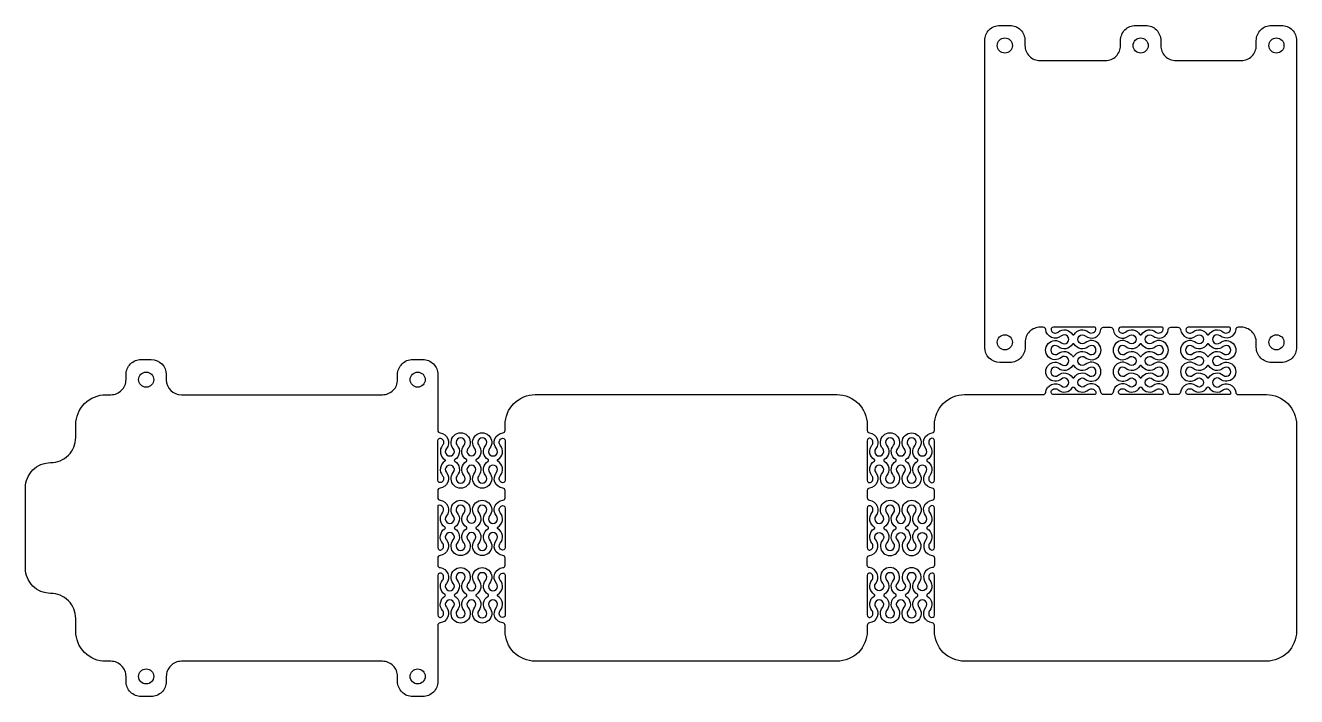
# Model space of a CAD drawing. Header units: millimetres. Extents: x -50 to 76, y 22 to 89.
import ezdxf

# ---------------------------------------------------------------- set-up
doc = ezdxf.new("R2010")
doc.units = ezdxf.units.MM
doc.layers.add('New-Outline', color=50, linetype='Continuous')

msp = doc.modelspace()

# ---------------------------------------------------------------- linework, layer by layer
at = {"layer": 'New-Outline'}
for points in [[(36.7, 47.03, 2.144507), (37.39, 47.03, -2.144507), (38.84, 47.03, 2.144507), (39.53, 47.03, -0.603153), (40.17, 48.59, 0.385796), (40.39, 48.84), (40.39, 49.39, -0.414217), (43.39, 52.39), (51.2, 52.39, 0.384386), (51.45, 52.62, -0.60148), (53.01, 53.25, 2.144507), (53.01, 53.94, -2.144507), (53.01, 55.39, 2.144507), (53.01, 56.08, -2.144507), (53.01, 57.54, 2.144507), (53.01, 58.23, -0.603153), (51.45, 58.86, 0.385796), (51.2, 59.09), (50.9, 59.09, 0.414214), (49.4, 57.59), (49.4, 57.09, -0.414215), (47.9, 55.59), (46.89, 55.59, -0.414212), (45.39, 57.09), (45.39, 87.59, -0.414214), (46.89, 89.09), (47.89, 89.09, -0.414214), (49.39, 87.59), (49.39, 87.09, 0.414214), (50.89, 85.59), (57.39, 85.59, 0.414214), (58.89, 87.09), (58.89, 87.59, -0.414214), (60.39, 89.09), (61.39, 89.09, -0.414214), (62.89, 87.59), (62.89, 87.09, 0.414214), (64.39, 85.59), (70.89, 85.59, 0.414214), (72.39, 87.09), (72.39, 87.59, -0.414214), (73.89, 89.09), (74.89, 89.09, -0.414214), (76.39, 87.59), (76.39, 57.09, -0.414214), (74.89, 55.59), (73.89, 55.59, -0.414214), (72.39, 57.09), (72.39, 57.59, 0.414214), (70.89, 59.09), (70.59, 59.09, 0.385796), (70.34, 58.86, -0.603153), (68.79, 58.23, 2.144507), (68.79, 57.54, -2.144507), (68.79, 56.08, 2.144507), (68.79, 55.39, -2.144507), (68.79, 53.94, 2.144507), (68.79, 53.25, -0.60148), (70.34, 52.62, 0.384386), (70.59, 52.39), (73.39, 52.39, -0.414214), (76.39, 49.39), (76.39, 28.89, -0.414214), (73.39, 25.89), (54.3, 25.89), (43.39, 25.89, -0.414214), (40.39, 28.89), (40.39, 29.45, 0.3858), (40.17, 29.7, -0.603158), (39.53, 31.25, 2.144507), (38.84, 31.25, -2.144507), (37.39, 31.25, 2.144507), (36.7, 31.25, -2.144507), (35.24, 31.25, 2.144507), (34.55, 31.25, -0.601475), (33.92, 29.7, 0.384382), (33.7, 29.45), (33.7, 28.89, -0.414214), (30.7, 25.89), (23.51, 25.89), (4.43, 25.89), (0.7, 25.89, -0.41422), (-2.3, 28.89), (-2.3, 29.45, 0.385796), (-2.53, 29.7, -0.603153), (-3.16, 31.25, 2.144507), (-3.85, 31.25, -2.144507), (-5.31, 31.25, 2.144507), (-5.99, 31.25, -2.144507), (-7.45, 31.25, 2.144507), (-8.14, 31.25, -0.601449), (-8.77, 29.7, 0.38436), (-8.99, 29.45), (-8.99, 23.88, -0.414214), (-10.49, 22.38), (-11.49, 22.38, -0.414214), (-12.99, 23.88), (-12.99, 24.38, 0.414214), (-14.49, 25.88), (-34.49, 25.88, 0.414214), (-35.99, 24.38), (-35.99, 23.88, -0.414214), (-37.49, 22.38), (-38.49, 22.38, -0.414214), (-39.99, 23.88), (-39.99, 24.38, 0.414214), (-41.49, 25.88), (-41.99, 25.88, -0.414214), (-44.99, 28.88), (-44.99, 30.13, 0.414214), (-47.49, 32.63, -0.414214), (-49.99, 35.13), (-49.99, 43.13, -0.414214), (-47.49, 45.63, 0.414214), (-44.99, 48.13), (-44.99, 49.38, -0.414214), (-41.99, 52.38), (-41.49, 52.38, 0.414215), (-39.99, 53.88), (-39.99, 54.38, -0.414215), (-38.49, 55.88), (-37.49, 55.88, -0.413925), (-35.99, 54.38), (-35.99, 53.87, 0.413925), (-34.49, 52.38), (-14.49, 52.38, 0.414214), (-12.99, 53.88), (-12.99, 54.38, -0.414214), (-11.49, 55.88), (-10.49, 55.88, -0.414214), (-8.99, 54.38), (-8.99, 48.84, 0.384362), (-8.77, 48.59, -0.601451), (-8.14, 47.03, 2.144507), (-7.45, 47.03, -2.144507), (-5.99, 47.03, 2.144507), (-5.31, 47.03, -2.144507), (-3.85, 47.03, 2.144507), (-3.16, 47.03, -0.603153), (-2.53, 48.59, 0.385796), (-2.3, 48.84), (-2.3, 49.39, -0.414217), (0.7, 52.39), (30.7, 52.39, -0.414214), (33.7, 49.39), (33.7, 48.84, 0.384382), (33.92, 48.59, -0.601475), (34.55, 47.03, 2.144507), (35.24, 47.03, -2.144507)], [(55.71, 58.61, 0.670355), (56.44, 59, 0.38715), (56.34, 59.09), (52.23, 59.09, 0.612467), (52.03, 58.69, 0.435101), (52.69, 58.61, -0.460992), (54.11, 58.37, 0.565741), (54.28, 58.37, -0.460992)], [(55.39, 58.23, 0.603153), (56.94, 58.86, -0.385796), (57.19, 59.09), (57.9, 59.09, -0.385796), (58.15, 58.86, 0.603153), (59.71, 58.23, -2.144507), (59.71, 57.54, 2.144507), (59.71, 56.08, -2.144507), (59.71, 55.39, 2.144507), (59.71, 53.94, -2.144507), (59.71, 53.25, 0.60148), (58.15, 52.62, -0.384386), (57.9, 52.39), (57.19, 52.39, -0.384386), (56.94, 52.62, 0.60148), (55.39, 53.25, -2.144507), (55.39, 53.94, 2.144507), (55.39, 55.39, -2.144507), (55.39, 56.08, 2.144507), (55.39, 57.54, -2.144507)], [(62.41, 58.61, 0.670355), (63.14, 59, 0.38715), (63.04, 59.09), (58.93, 59.09, 0.612467), (58.73, 58.69, 0.435101), (59.39, 58.61, -0.460992), (60.81, 58.37, 0.565741), (60.98, 58.37, -0.460992)], [(66.41, 55.39, 2.144507), (66.41, 53.94, -2.144507), (66.41, 53.25, 0.60148), (64.85, 52.62, -0.384386), (64.6, 52.39), (63.89, 52.39, -0.384386), (63.64, 52.62, 0.60148), (62.09, 53.25, -2.144507), (62.09, 53.94, 2.144507), (62.09, 55.39, -2.144507), (62.09, 56.08, 2.144507), (62.09, 57.54, -2.144507), (62.09, 58.23, 0.603153), (63.64, 58.86, -0.385796), (63.89, 59.09), (64.6, 59.09, -0.385796), (64.85, 58.86, 0.603153), (66.41, 58.23, -2.144507), (66.41, 57.54, 2.144507), (66.41, 56.08, -2.144507)], [(69.11, 58.61, 0.670355), (69.84, 59, 0.38715), (69.74, 59.09), (65.63, 59.09, 0.612467), (65.43, 58.69, 0.435101), (66.09, 58.61, -0.460992), (67.51, 58.37, 0.565741), (67.68, 58.37, -0.460992)], [(54.11, 56.23, 0.565741), (54.28, 56.23, -0.460992), (55.71, 56.47, 2.144507), (55.71, 57.16, -0.460992), (54.28, 57.39, 0.565741), (54.11, 57.39, -0.460992), (52.69, 57.16, 2.144507), (52.69, 56.47, -0.460992)], [(60.81, 56.23, 0.565741), (60.98, 56.23, -0.460992), (62.41, 56.47, 2.144507), (62.41, 57.16, -0.460992), (60.98, 57.39, 0.565741), (60.81, 57.39, -0.460992), (59.39, 57.16, 2.144507), (59.39, 56.47, -0.460992)], [(67.51, 56.23, 0.565741), (67.68, 56.23, -0.460992), (69.11, 56.47, 2.144507), (69.11, 57.16, -0.460992), (67.68, 57.39, 0.565741), (67.51, 57.39, -0.460992), (66.09, 57.16, 2.144507), (66.09, 56.47, -0.460992)], [(54.11, 54.08, 0.565741), (54.28, 54.08, -0.460992), (55.71, 54.32, 2.144507), (55.71, 55.01, -0.460992), (54.28, 55.25, 0.565741), (54.11, 55.25, -0.460992), (52.69, 55.01, 2.144507), (52.69, 54.32, -0.460992)], [(60.81, 54.08, 0.565741), (60.98, 54.08, -0.460992), (62.41, 54.32, 2.144507), (62.41, 55.01, -0.460992), (60.98, 55.25, 0.565741), (60.81, 55.25, -0.460992), (59.39, 55.01, 2.144507), (59.39, 54.32, -0.460992)], [(67.51, 54.08, 0.565741), (67.68, 54.08, -0.460992), (69.11, 54.32, 2.144507), (69.11, 55.01, -0.460992), (67.68, 55.25, 0.565741), (67.51, 55.25, -0.460992), (66.09, 55.01, 2.144507), (66.09, 54.32, -0.460992)], [(54.28, 53.1, 0.460992), (55.71, 52.87, -0.664282), (56.44, 52.49, -0.391989), (56.34, 52.39), (52.24, 52.39, -0.625153), (52.04, 52.8, -0.424234), (52.69, 52.87, 0.460992), (54.11, 53.1, -0.565741)], [(60.98, 53.1, 0.460992), (62.41, 52.87, -0.664282), (63.14, 52.49, -0.391989), (63.04, 52.39), (58.94, 52.39, -0.625153), (58.74, 52.8, -0.424234), (59.39, 52.87, 0.460992), (60.81, 53.1, -0.565741)], [(67.68, 53.1, 0.460992), (69.11, 52.87, -0.664282), (69.84, 52.49, -0.391989), (69.74, 52.39), (65.64, 52.39, -0.625153), (65.44, 52.8, -0.424234), (66.09, 52.87, 0.460992), (67.51, 53.1, -0.565741)], [(-8.28, 45.76, 0.460992), (-8.52, 44.33, -0.424039), (-8.59, 43.69, -0.625383), (-8.99, 43.89), (-8.99, 47.8, -0.625379), (-8.59, 48, -0.424043), (-8.52, 47.35, 0.460992), (-8.28, 45.93, -0.565741)], [(-7.31, 45.93, 0.565741), (-7.31, 45.76, -0.460992), (-7.07, 44.33, 2.144507), (-6.38, 44.33, -0.460992), (-6.14, 45.76, 0.565741), (-6.14, 45.93, -0.460992), (-6.38, 47.35, 2.144507), (-7.07, 47.35, -0.460992)], [(-5.16, 45.93, 0.565741), (-5.16, 45.76, -0.460992), (-4.92, 44.33, 2.144507), (-4.23, 44.33, -0.460992), (-3.99, 45.76, 0.565741), (-3.99, 45.93, -0.460992), (-4.23, 47.35, 2.144507), (-4.92, 47.35, -0.460992)], [(-3.02, 45.93, 0.460992), (-2.78, 47.35, -0.435101), (-2.7, 48.01, -0.612467), (-2.3, 47.81), (-2.3, 43.88, -0.612467), (-2.7, 43.68, -0.435101), (-2.78, 44.33, 0.460992), (-3.02, 45.76, -0.565741)], [(34.17, 47.35, 0.424201), (34.1, 48, 0.625193), (33.7, 47.8), (33.7, 43.89, 0.625193), (34.1, 43.69, 0.424201), (34.17, 44.33, -0.460992), (34.41, 45.76, 0.565741), (34.41, 45.93, -0.460992)], [(35.39, 45.93, 0.565741), (35.39, 45.76, -0.460992), (35.63, 44.33, 2.144507), (36.32, 44.33, -0.460992), (36.55, 45.76, 0.565741), (36.55, 45.93, -0.460992), (36.32, 47.35, 2.144507), (35.63, 47.35, -0.460992)], [(37.53, 45.93, 0.565741), (37.53, 45.76, -0.460992), (37.77, 44.33, 2.144507), (38.46, 44.33, -0.460992), (38.7, 45.76, 0.565741), (38.7, 45.93, -0.460992), (38.46, 47.35, 2.144507), (37.77, 47.35, -0.460992)], [(39.92, 44.33, 0.43511), (40, 43.68, 0.612457), (40.39, 43.88), (40.39, 47.81, 0.612464), (40, 48.01, 0.435103), (39.92, 47.35, -0.460992), (39.68, 45.93, 0.565741), (39.68, 45.76, -0.460992)], [(-8.14, 40.33, 2.144507), (-7.45, 40.33, -2.144507), (-5.99, 40.33, 2.144507), (-5.31, 40.33, -2.144507), (-3.85, 40.33, 2.144507), (-3.16, 40.33, -0.603153), (-2.53, 41.89, 0.385796), (-2.3, 42.14), (-2.3, 42.85, 0.385796), (-2.53, 43.1, -0.603153), (-3.16, 44.65, 2.144507), (-3.85, 44.65, -2.144507), (-5.31, 44.65, 2.144507), (-5.99, 44.65, -2.144507), (-7.45, 44.65, 2.144507), (-8.14, 44.65, -0.60145), (-8.77, 43.1, 0.384361), (-8.99, 42.85), (-8.99, 42.14, 0.384361), (-8.77, 41.89, -0.60145)], [(39.53, 44.65, 2.144507), (38.84, 44.65, -2.144507), (37.39, 44.65, 2.144507), (36.7, 44.65, -2.144507), (35.24, 44.65, 2.144507), (34.55, 44.65, -0.601475), (33.92, 43.1, 0.384382), (33.7, 42.85), (33.7, 42.14, 0.384382), (33.92, 41.89, -0.601475), (34.55, 40.33, 2.144507), (35.24, 40.33, -2.144507), (36.7, 40.33, 2.144507), (37.39, 40.33, -2.144507), (38.84, 40.33, 2.144507), (39.53, 40.33, -0.603155), (40.17, 41.89, 0.385797), (40.39, 42.14), (40.39, 42.85, 0.385797), (40.17, 43.1, -0.603154)], [(-7.31, 39.23, 0.565741), (-7.31, 39.06, -0.460992), (-7.07, 37.63, 2.144507), (-6.38, 37.63, -0.460992), (-6.14, 39.06, 0.565741), (-6.14, 39.23, -0.460992), (-6.38, 40.65, 2.144507), (-7.07, 40.65, -0.460992)], [(-5.16, 39.23, 0.565741), (-5.16, 39.06, -0.460992), (-4.92, 37.63, 2.144507), (-4.23, 37.63, -0.460992), (-3.99, 39.06, 0.565741), (-3.99, 39.23, -0.460992), (-4.23, 40.65, 2.144507), (-4.92, 40.65, -0.460992)], [(-3.02, 39.23, 0.460992), (-2.78, 40.65, -0.435101), (-2.7, 41.31, -0.612467), (-2.3, 41.11), (-2.3, 37.18, -0.612467), (-2.7, 36.98, -0.435101), (-2.78, 37.63, 0.460992), (-3.02, 39.06, -0.565741)], [(34.17, 40.65, 0.424201), (34.1, 41.3, 0.625193), (33.7, 41.1), (33.7, 37.19, 0.625193), (34.1, 36.99, 0.424201), (34.17, 37.63, -0.460992), (34.41, 39.06, 0.565741), (34.41, 39.23, -0.460992)], [(35.39, 39.23, 0.565741), (35.39, 39.06, -0.460992), (35.63, 37.63, 2.144507), (36.32, 37.63, -0.460992), (36.55, 39.06, 0.565741), (36.55, 39.23, -0.460992), (36.32, 40.65, 2.144507), (35.63, 40.65, -0.460992)], [(37.53, 39.23, 0.565741), (37.53, 39.06, -0.460992), (37.77, 37.63, 2.144507), (38.46, 37.63, -0.460992), (38.7, 39.06, 0.565741), (38.7, 39.23, -0.460992), (38.46, 40.65, 2.144507), (37.77, 40.65, -0.460992)], [(39.92, 37.63, 0.435121), (40, 36.98, 0.612445), (40.39, 37.18), (40.39, 41.11, 0.612451), (40, 41.31, 0.435114), (39.92, 40.65, -0.460992), (39.68, 39.23, 0.565741), (39.68, 39.06, -0.460992)], [(-8.77, 36.4, 0.384361), (-8.99, 36.15), (-8.99, 35.44, 0.38436), (-8.77, 35.19, -0.601449), (-8.14, 33.63, 2.144507), (-7.45, 33.63, -2.144507), (-5.99, 33.63, 2.144507), (-5.31, 33.63, -2.144507), (-3.85, 33.63, 2.144507), (-3.16, 33.63, -0.603153), (-2.53, 35.19, 0.385796), (-2.3, 35.44), (-2.3, 36.15, 0.385796), (-2.53, 36.4, -0.603153), (-3.16, 37.95, 2.144507), (-3.85, 37.95, -2.144507), (-5.31, 37.95, 2.144507), (-5.99, 37.95, -2.144507), (-7.45, 37.95, 2.144507), (-8.14, 37.95, -0.601449)], [(38.84, 33.63, 2.144507), (37.39, 33.63, -2.144507), (36.7, 33.63, 2.144507), (35.24, 33.63, -2.144507), (34.55, 33.63, 0.601475), (33.92, 35.19, -0.384382), (33.7, 35.44), (33.7, 36.15, -0.384382), (33.92, 36.4, 0.601475), (34.55, 37.95, -2.144507), (35.24, 37.95, 2.144507), (36.7, 37.95, -2.144507), (37.39, 37.95, 2.144507), (38.84, 37.95, -2.144507), (39.53, 37.95, 0.603156), (40.17, 36.4, -0.385798), (40.39, 36.15), (40.39, 35.44, -0.385799), (40.17, 35.19, 0.603156), (39.53, 33.63, -2.144507)], [(-8.28, 32.36, 0.565741), (-8.28, 32.53, -0.460992), (-8.52, 33.95, 0.424029), (-8.59, 34.6, 0.625395), (-8.99, 34.4), (-8.99, 30.53), (-8.99, 30.49, 0.625399), (-8.59, 30.29, 0.424026), (-8.52, 30.93, -0.460992)], [(-7.31, 32.53, 0.565741), (-7.31, 32.36, -0.460992), (-7.07, 30.93, 2.144507), (-6.38, 30.93, -0.460992), (-6.14, 32.36, 0.565741), (-6.14, 32.53, -0.460992), (-6.38, 33.95, 2.144507), (-7.07, 33.95, -0.460992)], [(-5.16, 32.53, 0.565741), (-5.16, 32.36, -0.460992), (-4.92, 30.93, 2.144507), (-4.23, 30.93, -0.460992), (-3.99, 32.36, 0.565741), (-3.99, 32.53, -0.460992), (-4.23, 33.95, 2.144507), (-4.92, 33.95, -0.460992)], [(-3.02, 32.53, 0.460992), (-2.78, 33.95, -0.435101), (-2.7, 34.61, -0.612467), (-2.3, 34.41), (-2.3, 30.48, -0.612467), (-2.7, 30.28, -0.435101), (-2.78, 30.93, 0.460992), (-3.02, 32.36, -0.565741)], [(34.17, 33.95, 0.424201), (34.1, 34.6, 0.625193), (33.7, 34.4), (33.7, 30.49, 0.625193), (34.1, 30.29, 0.424201), (34.17, 30.93, -0.460992), (34.41, 32.36, 0.565741), (34.41, 32.53, -0.460992)], [(35.39, 32.53, 0.565741), (35.39, 32.36, -0.460992), (35.63, 30.93, 2.144507), (36.32, 30.93, -0.460992), (36.55, 32.36, 0.565741), (36.55, 32.53, -0.460992), (36.32, 33.95, 2.144507), (35.63, 33.95, -0.460992)], [(37.53, 32.53, 0.565741), (37.53, 32.36, -0.460992), (37.77, 30.93, 2.144507), (38.46, 30.93, -0.460992), (38.7, 32.36, 0.565741), (38.7, 32.53, -0.460992), (38.46, 33.95, 2.144507), (37.77, 33.95, -0.460992)], [(39.92, 30.93, 0.435131), (40, 30.28, 0.612432), (40.39, 30.48), (40.39, 34.41, 0.612439), (40, 34.61, 0.435125), (39.92, 33.95, -0.460992), (39.68, 32.53, 0.565741), (39.68, 32.36, -0.460992)]]:
    msp.add_lwpolyline(points, format="xyb", close=True, dxfattribs=at)
msp.add_lwpolyline([(-8.99, 41.38), (-8.99, 37.19, 0.625391), (-8.59, 36.99, 0.424032), (-8.52, 37.63, -0.460992), (-8.28, 39.06, 0.565741), (-8.28, 39.23, -0.460992), (-8.52, 40.65, 0.742348), (-8.99, 41.38)], format="xyb", dxfattribs=at)
for centre in [(47.39, 87.09), (60.89, 87.09), (74.39, 87.09), (47.39, 57.59), (74.39, 57.59), (-37.99, 53.88), (-10.99, 53.88), (-37.99, 24.38), (-10.99, 24.38)]:
    msp.add_circle(centre, 0.75, dxfattribs=at)

doc.saveas('drawing.dxf')
